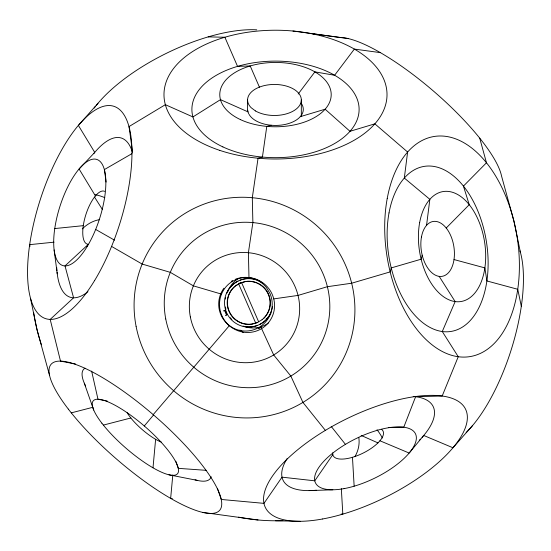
<?xml version="1.0" encoding="UTF-8"?>
<svg xmlns="http://www.w3.org/2000/svg" width="551" height="551" viewBox="0 0 551 551"><rect width="100%" height="100%" fill="white"/><g stroke="black" fill="none" stroke-linecap="round" stroke-linejoin="round"><path stroke-width="0.83" d="M152.999 467.799L155.623 439.305M172.807 474.9L170.652 498.373L172.325 498.6M426.557 225.345L429.856 199.331L404.317 178.049L407.616 152.028L374.859 123.844L349.995 131.303L325.131 109.215L300.267 116.674M224.718 310.275C227.942 321.233 227.205 308.884 223.313 310.888M422.211 255.23L421.143 259.204L391.238 267.917L390.177 271.891L351.662 283.221L327.384 286.699L298.036 295.419L273.751 298.897M332.811 454.623L314.759 480.823L282.016 477.166L263.963 503.366L221.275 499.461L217.37 488.276M298.194 94.014L314.89 71.871L334.622 75.253L354.355 49.087L380.348 52.627M153.206 414.634L229.319 325.662M144.286 425.971L153.612 414.903M98.037 103.23L78.414 125.463L94.744 152.393L79.103 169.026L95.433 195.949M472.586 425.537L452.963 447.77L423.719 435.476L409.166 453.053L379.921 440.766M446.214 228.024L469.245 204.696L463.439 186.107L486.471 162.779L479.714 138.136M256.704 282.739A21.544 21.441 67.3 0 0 245.663 281.471L240.284 283.014L235.491 285.907A21.544 21.441 67.3 0 0 252.11 324.057L257.489 322.507M262.283 319.621L257.255 322.61L251.876 324.153A21.544 21.441 67.3 0 1 235.256 286.003L240.05 283.111L245.429 281.568A21.544 21.441 67.3 0 1 262.049 319.718M131.958 153.639L104.394 169.57L106.109 182.064M260.733 327.384L261.27 327.149L259.934 327.735M239.423 283.386L241.758 282.374M259.652 327.852L258.329 328.43L261.264 327.156M225.38 315.627L226.785 315.014M238.659 283.951L255.698 323.058M241.607 282.663L258.646 321.77M271.154 125.235L266.787 126.379L262.421 157.063L258.054 158.199L252.303 197.719L252.881 222.59L248.398 252.709L248.976 277.587M71.286 412.864L92.94 407.272M103.368 425.09L130.849 417.989M54.763 228.562L83.284 225.662M54.012 242.178L29.685 244.651L30.023 246.276M309.166 490.61L332.852 489.784M388.372 427.583L403.78 427.204L415.633 396.679L442.178 396.017L458.246 356.724L442.274 331.516L455.147 301.583L439.181 276.375M208.182 36.883L224.87 37.248L237.543 66.375L250.209 65.955L259.452 87.21M341.152 514.076L342.818 514.117L341.331 488.62M275.5 520.771L300.178 521.301M206.164 470.327L178.29 468.35L175.776 461.153M292.946 31.021L340.738 37.537M309.958 33.377L348.397 38.618M202.603 512.382L258.054 519.979M75.597 364.039L60.507 361.119L50.189 319.408L73.579 297.802L65.004 265.906L88.394 244.3A27.798 10.352 -72.2 0 1 85.646 215.324A27.798 10.352 -72.2 0 1 104.738 191.362M107.204 401.025L97.982 399.241L91.624 371.098M168.964 474.804L197.23 480.376M454.017 259.562L484.88 267.896L486.898 280.955L517.761 289.282L521.315 306.349M221.523 294.124L193.38 285.852L170.3 272.339L142.158 264.067L111.598 246.421M248.04 111.894L220.483 99.641L192.919 116.936L165.355 104.683L129.044 126.558L132.474 151.546M361.146 435.421L377.986 442.914M95.681 229.443L114.546 240.188M325.372 430.379L302.933 402.409L290.838 376.064L273.689 354.961L261.601 328.61M331.22 426.426L345.436 444.368M94.579 197.162L102.334 209.401M84.303 383.2L93.725 410.054M49.494 375.121L37.062 329.808L30.532 298.442M520.468 252.558L513.938 221.192L501.506 175.879A111.516 28.797 40.9 0 0 431.536 89.427A111.516 28.797 40.9 0 0 338.879 37.571M54.122 249.934L57.249 273.833M352.468 457.302L354.148 486.196M301.328 99.965L301.328 116.289M247.585 99.965L247.585 110.276M223.906 288.201A26.875 26.751 67.3 0 0 242.495 330.875A26.875 26.751 67.3 0 0 269.983 293.504L266.367 287.491A26.875 26.751 67.3 0 0 235.435 279.261M231.282 281.368A26.875 26.751 67.3 0 1 232.632 280.583M257.441 283.049A21.544 21.441 67.3 0 1 268.544 294.193M268.854 294.937A21.544 21.441 67.3 0 1 263.495 318.574M272.545 306.404A24.237 24.127 67.3 0 1 241.6 325.999A24.237 24.127 67.3 0 1 226.909 292.271A24.237 24.127 67.3 0 1 262.324 282.945M257.345 325.462A24.237 24.127 67.3 0 1 246.449 326.722M231.833 319.504A24.237 24.127 67.3 0 1 230.27 317.72M225.938 309.318A24.237 24.127 67.3 0 1 225.387 306.997M225.235 299.124A24.237 24.127 67.3 0 1 225.511 297.561M226.943 293.042A24.237 24.127 67.3 0 1 228.796 289.537M229.684 288.242A24.237 24.127 67.3 0 1 238.025 281.12M240.167 280.142A24.237 24.127 67.3 0 1 256.435 279.605M270.989 313.009A24.237 24.127 67.3 0 1 259.514 324.553M258.398 327.397A26.875 26.751 67.3 0 1 243.101 326.082M227.921 291.245A26.875 26.751 67.3 0 1 237.378 279.143M268.33 323.065A26.875 26.751 67.3 0 1 260.671 326.819M94.207 108.072A111.516 43.77 -26.2 0 1 95.247 106.694M96.335 105.31A111.516 43.77 -26.2 0 1 256.759 29.837M301.183 103.244A27.798 16.048 0 0 1 285.122 124.443A27.798 16.048 0 0 1 249.059 114.346M248.742 113.74A27.798 16.048 0 0 1 247.736 110.228M223.307 318.423A27.798 27.226 44 0 1 246.579 277.47A27.798 27.226 44 0 1 271.216 318.623A27.798 27.226 44 0 1 223.678 319.043M413.202 396.403A83.607 32.819 -26.2 0 1 422.135 437.308M420.441 439.154A83.607 32.819 -26.2 0 1 419.263 440.387M316.405 490.218A83.607 32.819 -26.2 0 1 287.188 458.501M381.471 429.325A27.798 10.91 -26.2 0 1 362.379 453.452A27.798 10.91 -26.2 0 1 332.763 452.77M519.999 250.925A111.516 41.532 -72.2 0 1 466.139 432.521M93.725 153.626A83.607 31.138 -72.2 0 1 132.467 152.386M87.96 291.699A83.607 31.138 -72.2 0 1 57.077 272.318M56.932 270.768A83.607 31.138 -72.2 0 1 56.712 267.545M41.463 344.802A111.516 65.769 80.7 0 1 33.659 312.665M95.185 194.682A111.516 65.769 80.7 0 1 104.828 197.678M82.271 228.892A83.607 49.308 80.7 0 1 99.387 219.663M211.178 476.767A83.607 21.585 40.9 0 1 195.033 479.797M85.625 386.079A83.607 21.585 40.9 0 1 84.999 368.185M161.264 442.067A27.798 7.177 40.9 0 1 127.171 412.727M243.308 332.563A111.516 109.229 44 0 1 239.96 330.063M267.69 319.621A83.607 81.899 44 0 1 266.236 318.864M283 520.626A111.516 64.384 0 0 1 238.555 517.134M377.029 429.759A111.516 64.384 0 0 1 382.36 437.976M358.791 437.404A83.607 48.274 0 0 1 355.016 456.531M255.45 110.937L251.18 107.721A26.875 15.518 0 0 1 272.111 84.51A26.875 15.518 0 0 1 299.71 105.269A26.875 15.518 0 0 1 255.45 110.937M219.739 150.368A111.516 64.384 0 0 0 387.016 94.614A111.516 64.384 0 0 0 219.739 38.852A111.516 64.384 0 0 0 219.739 150.368M222.88 146.903A83.607 48.274 0 0 0 358.081 116.936A83.607 48.274 0 0 0 245.539 64.322A83.607 48.274 0 0 0 222.88 146.903M240.443 119.608A55.706 32.158 0 0 0 330.517 99.641A55.706 32.158 0 0 0 255.54 64.584A55.706 32.158 0 0 0 240.443 119.608M387.215 198.518A111.516 65.769 80.7 0 0 468.66 356.793A111.516 65.769 80.7 0 0 500.287 184.31A111.516 65.769 80.7 0 0 387.215 198.518M136.09 326.309A111.516 109.229 44 0 0 316.866 392.415A111.516 109.229 44 0 0 280.542 204.07A111.516 109.229 44 0 0 136.09 326.309M165.755 319.001A83.607 81.899 44 0 0 301.294 368.571A83.607 81.899 44 0 0 274.061 227.356A83.607 81.899 44 0 0 165.755 319.001M190.35 316.942A55.706 54.563 44 0 0 280.652 349.968A55.706 54.563 44 0 0 262.503 255.884A55.706 54.563 44 0 0 190.35 316.942M389.02 212.906A83.607 49.308 80.7 0 0 450.084 331.571A83.607 49.308 80.7 0 0 473.798 202.245A83.607 49.308 80.7 0 0 389.02 212.906M419.662 222.556A55.706 32.853 80.7 0 0 460.354 301.617A55.706 32.853 80.7 0 0 476.147 215.455A55.706 32.853 80.7 0 0 419.662 222.556M421.474 236.937A27.798 16.392 80.7 0 0 441.778 276.388A27.798 16.392 80.7 0 0 449.657 233.39A27.798 16.392 80.7 0 0 421.474 236.937M68.345 409.124A111.516 28.797 40.9 0 0 216.082 512.671A111.516 28.797 40.9 0 0 121.73 390.074A111.516 28.797 40.9 0 0 68.345 409.124M322.652 518.973A111.516 43.77 -26.2 0 0 466.952 413.291A111.516 43.77 -26.2 0 0 306.769 442.722A111.516 43.77 -26.2 0 0 322.652 518.973M101.901 423.223A55.706 14.381 40.9 0 0 175.693 474.948A55.706 14.381 40.9 0 0 128.562 413.705A55.706 14.381 40.9 0 0 101.901 423.223M344.079 488.62A55.706 21.868 -26.2 0 0 416.157 435.834A55.706 21.868 -26.2 0 0 336.144 450.532A55.706 21.868 -26.2 0 0 344.079 488.62M94.627 280.5A111.516 41.532 -72.2 0 0 115.758 107.052A111.516 41.532 -72.2 0 0 28.976 249.947A111.516 41.532 -72.2 0 0 94.627 280.5M87.203 246.469A55.706 20.745 -72.2 0 0 97.754 159.824A55.706 20.745 -72.2 0 0 54.404 231.206A55.706 20.745 -72.2 0 0 87.203 246.469"/></g></svg>
